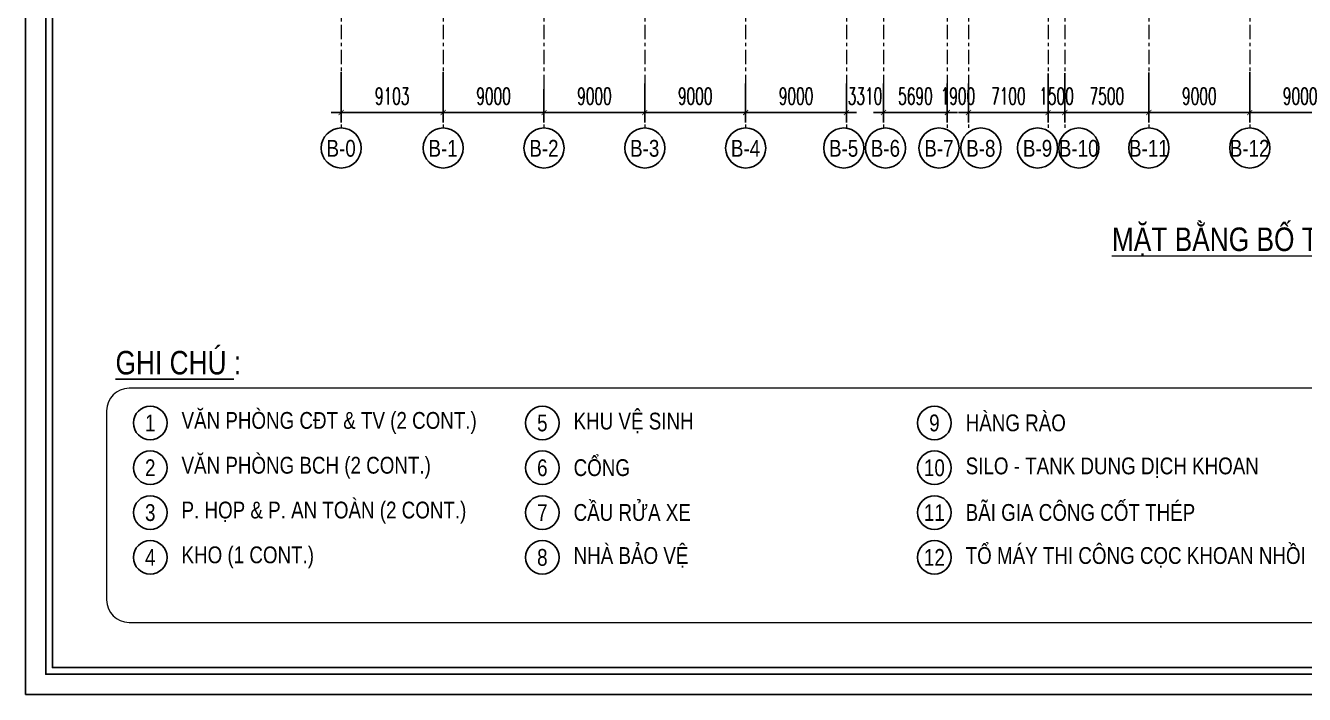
# Model space of a CAD drawing. Header units: millimetres. Extents: x -376071 to 28028791, y -269234 to 29325.
# Drawn here: x -376071 to -261909, y -148875 to -89175 of the extents above; entities that cross this region are included whole.
import ezdxf
from ezdxf.enums import TextEntityAlignment as Align

# ---------------------------------------------------------------- set-up
doc = ezdxf.new("R2010")
doc.units = ezdxf.units.MM
doc.header["$LTSCALE"] = 100
doc.set_wipeout_variables(frame=1)
doc.linetypes.add('AUR_Grid Line', pattern=[22.225, 12.7, -3.175, 3.175, -3.175])
doc.linetypes.add('CONTINOUS', pattern=[0])
doc.layers.add('01. TEXT NOI DUNG', color=7, linetype='Continuous')
doc.layers.add('01. TEXT TIEU DE', color=7, linetype='Continuous')
doc.layers.add('02. NET KHUNG', color=7, linetype='CONTINOUS', lineweight=9)
doc.styles.add('Arial 0.8', font='arial_0.ttf', dxfattribs={"width": 0.8, "height": 250})
doc.styles.add('DIM', font='vnsimli.shx', dxfattribs={"width": 0.6})
doc.dimstyles.new('1-100 (x6)', dxfattribs={"dimscale": 600, "dimtxt": 2.5, "dimasz": 0.75, "dimexe": 1.5, "dimexo": 1, "dimgap": 1.2, "dimtad": 1, "dimtoh": 1, "dimdec": 0, "dimzin": 0, "dimdsep": 46, "dimtxsty": 'DIM', "dimblk": 'ARCHTICK', "dimcen": 0.09, "dimdle": 1.5, "dimclrd": 8, "dimclre": 8, "dimclrt": 7, "dimadec": 0, "dimazin": 0, "dimtfac": 1, "dimtdec": 0, "dimtix": 1, "dimtofl": 0, "dimtmove": 0, "dimatfit": 3, "dimfxl": 6, "dimfxlon": 1, "dimtolj": 1, "dimtzin": 0, "dimarcsym": 0})

# ---------------------------------------------------------------- blocks, each defined once
blk = doc.blocks.new('_ArchTick')
at = {"color": 0, "linetype": 'ByBlock', "const_width": 0.15}
blk.add_lwpolyline([(-0.5, -0.5), (0.5, 0.5)], dxfattribs=at)
blk = doc.blocks.new('*D75')
at = {"color": 8, "lineweight": -2, "transparency": 16777216}
for p, q in [((0, -6863), (0, -11363)), ((9103, -6863), (9103, -11363)), ((-900, -10463), (10003, -10463))]:
    blk.add_line(p, q, dxfattribs=at)
at = {"layer": 'Defpoints', "color": 0, "lineweight": 0, "transparency": 16777216}
for p in [(0, -4646), (9103, -4646), (9103, -10463)]:
    blk.add_point(p, dxfattribs=at)
at = {"color": 8, "lineweight": -2, "transparency": 16777216, "xscale": 450, "yscale": 450, "zscale": 450, "rotation": 180}
blk.add_blockref('_ArchTick', (0, -10463), dxfattribs=at)
at = {"color": 8, "lineweight": -2, "transparency": 16777216, "xscale": 450, "yscale": 450, "zscale": 450}
blk.add_blockref('_ArchTick', (9103, -10463), dxfattribs=at)
at = {"color": 7, "transparency": 16777216, "insert": (4552, -8993), "char_height": 1500, "attachment_point": 5, "style": 'DIM'}
blk.add_mtext('\\A1;9103', dxfattribs=at)
blk = doc.blocks.new('*D76')
at = {"color": 8, "lineweight": -2, "transparency": 16777216}
for p, q in [((9103, -6863), (9103, -11363)), ((18103, -8378), (18103, -11363)), ((8203, -10463), (19003, -10463))]:
    blk.add_line(p, q, dxfattribs=at)
at = {"layer": 'Defpoints', "color": 0, "lineweight": 0, "transparency": 16777216}
for p in [(9103, -4646), (18103, -7778), (18103, -10463)]:
    blk.add_point(p, dxfattribs=at)
at = {"color": 8, "lineweight": -2, "transparency": 16777216, "xscale": 450, "yscale": 450, "zscale": 450, "rotation": 180}
blk.add_blockref('_ArchTick', (9103, -10463), dxfattribs=at)
at = {"color": 8, "lineweight": -2, "transparency": 16777216, "xscale": 450, "yscale": 450, "zscale": 450}
blk.add_blockref('_ArchTick', (18103, -10463), dxfattribs=at)
at = {"color": 7, "transparency": 16777216, "insert": (13603, -8993), "char_height": 1500, "attachment_point": 5, "style": 'DIM'}
blk.add_mtext('\\A1;9000', dxfattribs=at)
blk = doc.blocks.new('*D77')
at = {"color": 8, "lineweight": -2, "transparency": 16777216}
for p, q in [((27103, -7861), (27103, -11363)), ((18103, -8378), (18103, -11363)), ((17203, -10463), (28003, -10463))]:
    blk.add_line(p, q, dxfattribs=at)
at = {"layer": 'Defpoints', "color": 0, "lineweight": 0, "transparency": 16777216}
for p in [(18103, -7778), (27103, -7261), (27103, -10463)]:
    blk.add_point(p, dxfattribs=at)
at = {"color": 8, "lineweight": -2, "transparency": 16777216, "xscale": 450, "yscale": 450, "zscale": 450, "rotation": 180}
blk.add_blockref('_ArchTick', (18103, -10463), dxfattribs=at)
at = {"color": 8, "lineweight": -2, "transparency": 16777216, "xscale": 450, "yscale": 450, "zscale": 450}
blk.add_blockref('_ArchTick', (27103, -10463), dxfattribs=at)
at = {"color": 7, "transparency": 16777216, "insert": (22603, -8993), "char_height": 1500, "attachment_point": 5, "style": 'DIM'}
blk.add_mtext('\\A1;9000', dxfattribs=at)
blk = doc.blocks.new('*D78')
at = {"color": 8, "lineweight": -2, "transparency": 16777216}
for p, q in [((27103, -7861), (27103, -11363)), ((36103, -7861), (36103, -11363)), ((26203, -10463), (37003, -10463))]:
    blk.add_line(p, q, dxfattribs=at)
at = {"layer": 'Defpoints', "color": 0, "lineweight": 0, "transparency": 16777216}
for p in [(27103, -7261), (36103, -7261), (36103, -10463)]:
    blk.add_point(p, dxfattribs=at)
at = {"color": 8, "lineweight": -2, "transparency": 16777216, "xscale": 450, "yscale": 450, "zscale": 450, "rotation": 180}
blk.add_blockref('_ArchTick', (27103, -10463), dxfattribs=at)
at = {"color": 8, "lineweight": -2, "transparency": 16777216, "xscale": 450, "yscale": 450, "zscale": 450}
blk.add_blockref('_ArchTick', (36103, -10463), dxfattribs=at)
at = {"color": 7, "transparency": 16777216, "insert": (31603, -8993), "char_height": 1500, "attachment_point": 5, "style": 'DIM'}
blk.add_mtext('\\A1;9000', dxfattribs=at)
blk = doc.blocks.new('*D79')
at = {"color": 8, "lineweight": -2, "transparency": 16777216}
for p, q in [((36103, -7861), (36103, -11363)), ((45103, -7861), (45103, -11363)), ((35203, -10463), (46003, -10463))]:
    blk.add_line(p, q, dxfattribs=at)
at = {"layer": 'Defpoints', "color": 0, "lineweight": 0, "transparency": 16777216}
for p in [(36103, -7261), (45103, -7261), (45103, -10463)]:
    blk.add_point(p, dxfattribs=at)
at = {"color": 8, "lineweight": -2, "transparency": 16777216, "xscale": 450, "yscale": 450, "zscale": 450, "rotation": 180}
blk.add_blockref('_ArchTick', (36103, -10463), dxfattribs=at)
at = {"color": 8, "lineweight": -2, "transparency": 16777216, "xscale": 450, "yscale": 450, "zscale": 450}
blk.add_blockref('_ArchTick', (45103, -10463), dxfattribs=at)
at = {"color": 7, "transparency": 16777216, "insert": (40603, -8993), "char_height": 1500, "attachment_point": 5, "style": 'DIM'}
blk.add_mtext('\\A1;9000', dxfattribs=at)
blk = doc.blocks.new('*D80')
at = {"color": 8, "lineweight": -2, "transparency": 16777216}
for p, q in [((45103, -7861), (45103, -11363)), ((48413, -7861), (48413, -11363)), ((45103, -10463), (44653, -10463)), ((48413, -10463), (48863, -10463))]:
    blk.add_line(p, q, dxfattribs=at)
at = {"layer": 'Defpoints', "color": 0, "lineweight": 0, "transparency": 16777216}
for p in [(45103, -7261), (48413, -7261), (48413, -10463)]:
    blk.add_point(p, dxfattribs=at)
at = {"color": 8, "lineweight": -2, "transparency": 16777216, "xscale": 450, "yscale": 450, "zscale": 450}
blk.add_blockref('_ArchTick', (45103, -10463), dxfattribs=at)
at = {"color": 8, "lineweight": -2, "transparency": 16777216, "xscale": 450, "yscale": 450, "zscale": 450, "rotation": 180}
blk.add_blockref('_ArchTick', (48413, -10463), dxfattribs=at)
at = {"color": 7, "transparency": 16777216, "insert": (46758, -8993), "char_height": 1500, "attachment_point": 5, "style": 'DIM'}
blk.add_mtext('\\A1;3310', dxfattribs=at)
blk = doc.blocks.new('*D81')
at = {"color": 8, "lineweight": -2, "transparency": 16777216}
for p, q in [((48413, -7861), (48413, -11363)), ((54103, -7861), (54103, -11363)), ((47513, -10463), (55003, -10463))]:
    blk.add_line(p, q, dxfattribs=at)
at = {"layer": 'Defpoints', "color": 0, "lineweight": 0, "transparency": 16777216}
for p in [(48413, -7261), (54103, -7261), (54103, -10463)]:
    blk.add_point(p, dxfattribs=at)
at = {"color": 8, "lineweight": -2, "transparency": 16777216, "xscale": 450, "yscale": 450, "zscale": 450, "rotation": 180}
blk.add_blockref('_ArchTick', (48413, -10463), dxfattribs=at)
at = {"color": 8, "lineweight": -2, "transparency": 16777216, "xscale": 450, "yscale": 450, "zscale": 450}
blk.add_blockref('_ArchTick', (54103, -10463), dxfattribs=at)
at = {"color": 7, "transparency": 16777216, "insert": (51258, -8993), "char_height": 1500, "attachment_point": 5, "style": 'DIM'}
blk.add_mtext('\\A1;5690', dxfattribs=at)
blk = doc.blocks.new('*D82')
at = {"color": 8, "lineweight": -2, "transparency": 16777216}
for p, q in [((54103, -7861), (54103, -11363)), ((56003, -7861), (56003, -11363)), ((54103, -10463), (53653, -10463)), ((56003, -10463), (56453, -10463))]:
    blk.add_line(p, q, dxfattribs=at)
at = {"layer": 'Defpoints', "color": 0, "lineweight": 0, "transparency": 16777216}
for p in [(54103, -7261), (56003, -7261), (56003, -10463)]:
    blk.add_point(p, dxfattribs=at)
at = {"color": 8, "lineweight": -2, "transparency": 16777216, "xscale": 450, "yscale": 450, "zscale": 450}
blk.add_blockref('_ArchTick', (54103, -10463), dxfattribs=at)
at = {"color": 8, "lineweight": -2, "transparency": 16777216, "xscale": 450, "yscale": 450, "zscale": 450, "rotation": 180}
blk.add_blockref('_ArchTick', (56003, -10463), dxfattribs=at)
at = {"color": 7, "transparency": 16777216, "insert": (55053, -8993), "char_height": 1500, "attachment_point": 5, "style": 'DIM'}
blk.add_mtext('\\A1;1900', dxfattribs=at)
blk = doc.blocks.new('*D83')
at = {"color": 8, "lineweight": -2, "transparency": 16777216}
for p, q in [((56003, -7861), (56003, -11363)), ((63103, -6987), (63103, -11363)), ((55103, -10463), (64003, -10463))]:
    blk.add_line(p, q, dxfattribs=at)
at = {"layer": 'Defpoints', "color": 0, "lineweight": 0, "transparency": 16777216}
for p in [(63103, -6387), (56003, -7261), (63103, -10463)]:
    blk.add_point(p, dxfattribs=at)
at = {"color": 8, "lineweight": -2, "transparency": 16777216, "xscale": 450, "yscale": 450, "zscale": 450, "rotation": 180}
blk.add_blockref('_ArchTick', (56003, -10463), dxfattribs=at)
at = {"color": 8, "lineweight": -2, "transparency": 16777216, "xscale": 450, "yscale": 450, "zscale": 450}
blk.add_blockref('_ArchTick', (63103, -10463), dxfattribs=at)
at = {"color": 7, "transparency": 16777216, "insert": (59553, -8993), "char_height": 1500, "attachment_point": 5, "style": 'DIM'}
blk.add_mtext('\\A1;7100', dxfattribs=at)
blk = doc.blocks.new('*D84')
at = {"color": 8, "lineweight": -2, "transparency": 16777216}
for p, q in [((63103, -6987), (63103, -11363)), ((64604, -6950), (64604, -11363)), ((63103, -10463), (62653, -10463)), ((64604, -10463), (65054, -10463))]:
    blk.add_line(p, q, dxfattribs=at)
at = {"layer": 'Defpoints', "color": 0, "lineweight": 0, "transparency": 16777216}
for p in [(63103, -6387), (64604, -6350), (64604, -10463)]:
    blk.add_point(p, dxfattribs=at)
at = {"color": 8, "lineweight": -2, "transparency": 16777216, "xscale": 450, "yscale": 450, "zscale": 450}
blk.add_blockref('_ArchTick', (63103, -10463), dxfattribs=at)
at = {"color": 8, "lineweight": -2, "transparency": 16777216, "xscale": 450, "yscale": 450, "zscale": 450, "rotation": 180}
blk.add_blockref('_ArchTick', (64604, -10463), dxfattribs=at)
at = {"color": 7, "transparency": 16777216, "insert": (63853, -8993), "char_height": 1500, "attachment_point": 5, "style": 'DIM'}
blk.add_mtext('\\A1;1500', dxfattribs=at)
blk = doc.blocks.new('*D85')
at = {"color": 8, "lineweight": -2, "transparency": 16777216}
for p, q in [((64604, -6950), (64604, -11363)), ((72103, -6877), (72103, -11363)), ((63704, -10463), (73003, -10463))]:
    blk.add_line(p, q, dxfattribs=at)
at = {"layer": 'Defpoints', "color": 0, "lineweight": 0, "transparency": 16777216}
for p in [(64604, -6350), (72103, -6277), (72103, -10463)]:
    blk.add_point(p, dxfattribs=at)
at = {"color": 8, "lineweight": -2, "transparency": 16777216, "xscale": 450, "yscale": 450, "zscale": 450, "rotation": 180}
blk.add_blockref('_ArchTick', (64604, -10463), dxfattribs=at)
at = {"color": 8, "lineweight": -2, "transparency": 16777216, "xscale": 450, "yscale": 450, "zscale": 450}
blk.add_blockref('_ArchTick', (72103, -10463), dxfattribs=at)
at = {"color": 7, "transparency": 16777216, "insert": (68353, -8993), "char_height": 1500, "attachment_point": 5, "style": 'DIM'}
blk.add_mtext('\\A1;7500', dxfattribs=at)
blk = doc.blocks.new('*D86')
at = {"color": 8, "lineweight": -2, "transparency": 16777216}
for p, q in [((72103, -6877), (72103, -11363)), ((81103, -6863), (81103, -11363)), ((71203, -10463), (82003, -10463))]:
    blk.add_line(p, q, dxfattribs=at)
at = {"layer": 'Defpoints', "color": 0, "lineweight": 0, "transparency": 16777216}
for p in [(81103, -5545), (72103, -6277), (81103, -10463)]:
    blk.add_point(p, dxfattribs=at)
at = {"color": 8, "lineweight": -2, "transparency": 16777216, "xscale": 450, "yscale": 450, "zscale": 450, "rotation": 180}
blk.add_blockref('_ArchTick', (72103, -10463), dxfattribs=at)
at = {"color": 8, "lineweight": -2, "transparency": 16777216, "xscale": 450, "yscale": 450, "zscale": 450}
blk.add_blockref('_ArchTick', (81103, -10463), dxfattribs=at)
at = {"color": 7, "transparency": 16777216, "insert": (76603, -8993), "char_height": 1500, "attachment_point": 5, "style": 'DIM'}
blk.add_mtext('\\A1;9000', dxfattribs=at)
blk = doc.blocks.new('*D87')
at = {"color": 8, "lineweight": -2, "transparency": 16777216}
for p, q in [((81103, -6863), (81103, -11363)), ((90103, -6863), (90103, -11363)), ((80203, -10463), (91003, -10463))]:
    blk.add_line(p, q, dxfattribs=at)
at = {"layer": 'Defpoints', "color": 0, "lineweight": 0, "transparency": 16777216}
for p in [(81103, -5545), (90103, -5984), (90103, -10463)]:
    blk.add_point(p, dxfattribs=at)
at = {"color": 8, "lineweight": -2, "transparency": 16777216, "xscale": 450, "yscale": 450, "zscale": 450, "rotation": 180}
blk.add_blockref('_ArchTick', (81103, -10463), dxfattribs=at)
at = {"color": 8, "lineweight": -2, "transparency": 16777216, "xscale": 450, "yscale": 450, "zscale": 450}
blk.add_blockref('_ArchTick', (90103, -10463), dxfattribs=at)
at = {"color": 7, "transparency": 16777216, "insert": (85603, -8993), "char_height": 1500, "attachment_point": 5, "style": 'DIM'}
blk.add_mtext('\\A1;9000', dxfattribs=at)
blk = doc.blocks.new('Tagnumber')
blk.add_wipeout([(0, 25), (1.4, 25), (2.1, 24.9), (2.6, 24.9), (3.4, 24.8), (4.1, 24.7), (4.7, 24.6), (5.3, 24.4), (5.7, 24.4), (6.3, 24.2), (6.9, 24), (7.7, 23.8), (8.5, 23.5), (9, 23.3), (9.9, 22.9), (10.7, 22.6), (11.5, 22.2), (12, 21.9), (12.6, 21.6), (13.1, 21.3), (13.5, 21), (13.9, 20.8), (14.4, 20.4), (14.9, 20.1), (15.4, 19.7), (15.9, 19.3), (16.6, 18.7), (17.3, 18.1), (17.9, 17.5), (18.4, 17), (18.9, 16.3), (19.5, 15.7), (19.8, 15.3), (20.1, 14.9), (20.3, 14.6), (20.8, 13.8), (21.1, 13.3), (21.4, 12.9), (21.9, 12.1), (22.1, 11.8), (22.5, 10.9), (22.8, 10.2), (23, 9.8), (23.3, 9.1), (23.5, 8.5), (23.7, 7.9), (23.9, 7.5), (24, 6.9), (24.2, 6.1), (24.4, 5.6), (24.5, 4.9), (24.6, 4.3), (24.7, 3.6), (24.8, 2.9), (24.9, 2.2), (24.9, 1.7), (25, 1), (25, 0.4), (25, -0.4), (25, -1.1), (24.9, -2), (24.9, -2.6), (24.8, -3.4), (24.6, -4.2), (24.5, -5.1), (24.3, -6.1), (24.1, -6.8), (23.8, -7.6), (23.5, -8.4), (23.1, -9.5), (22.8, -10.2), (22.5, -10.9), (22.1, -11.7), (21.8, -12.2), (21.4, -13), (21.1, -13.5), (20.6, -14.2), (20.2, -14.7), (19.8, -15.2), (19.4, -15.8), (18.9, -16.3), (18.5, -16.8), (17.9, -17.5), (17.4, -18), (16.8, -18.6), (16.3, -19), (15.5, -19.7), (14.9, -20.1), (14.3, -20.5), (13.6, -21), (13, -21.3), (12.1, -21.9), (11.6, -22.2), (11, -22.5), (10.5, -22.7), (10, -22.9), (9, -23.3), (8.3, -23.6), (7.6, -23.8), (7, -24), (6.4, -24.2), (5.3, -24.4), (4.3, -24.6), (3.3, -24.8), (2.6, -24.9), (1.8, -24.9), (1, -25), (0.3, -25), (-0.7, -25), (-1.6, -24.9), (-2.5, -24.9), (-3.6, -24.7), (-4.6, -24.6), (-5.6, -24.4), (-6.4, -24.2), (-7.5, -23.8), (-8.3, -23.6), (-9.1, -23.3), (-9.9, -23), (-10.5, -22.7), (-11.2, -22.4), (-11.9, -22), (-12.6, -21.6), (-13.4, -21.1), (-14, -20.7), (-14.7, -20.2), (-15.3, -19.8), (-15.8, -19.4), (-16.5, -18.8), (-17, -18.3), (-17.6, -17.8), (-18, -17.3), (-18.4, -16.9), (-19, -16.2), (-19.6, -15.5), (-20.2, -14.7), (-20.7, -13.9), (-21.2, -13.2), (-21.7, -12.3), (-22.1, -11.7), (-22.5, -10.8), (-22.8, -10.3), (-23.1, -9.5), (-23.5, -8.6), (-23.8, -7.6), (-24, -6.9), (-24.4, -5.6), (-24.5, -4.8), (-24.6, -4.3), (-24.8, -3.3), (-24.8, -2.8), (-24.9, -2.2), (-24.9, -1.7), (-25, -1.1), (-25, 0), (-25, 0.8), (-25, 1.5), (-24.9, 2.3), (-24.8, 3.1), (-24.7, 3.9), (-24.5, 4.7), (-24.3, 5.8), (-24.1, 6.8), (-23.7, 7.9), (-23.4, 8.7), (-23.1, 9.6), (-22.8, 10.2), (-22.5, 10.9), (-22.3, 11.3), (-21.9, 12), (-21.7, 12.5), (-21.2, 13.2), (-20.7, 14.1), (-20.2, 14.7), (-19.7, 15.4), (-19.1, 16.2), (-18.7, 16.6), (-18.2, 17.2), (-17.9, 17.5), (-17.5, 17.9), (-17.1, 18.2), (-16.7, 18.6), (-15.7, 19.4), (-15.1, 20), (-14.5, 20.4), (-13.9, 20.8), (-13.3, 21.2), (-12.5, 21.7), (-11.6, 22.1), (-10.7, 22.6), (-9.8, 23), (-8.7, 23.4), (-7.6, 23.8), (-6.1, 24.2), (-4.8, 24.5), (-3.9, 24.7), (-2.9, 24.8), (-1.3, 25), (-0.6, 25)])
blk.add_circle((0, 0), 25)
blk = doc.blocks.new('Tag number')
blk.add_blockref('Tagnumber', (0, 0))
at = {"style": 'Arial 0.8', "width": 0.8}
blk.add_attdef('TAGNUMBER', text='', height=25, dxfattribs=at).set_placement((0, 0), align=Align.MIDDLE_CENTER)
blk = doc.blocks.new('Khung A3 COR3')
at = {"ltscale": 2000}
for points in [[(420, 0), (420, 297), (0, 297), (0, 0)], [(417, 3), (417, 294), (3, 294), (3, 3)], [(365, 4), (365, 293), (4, 293), (4, 4)]]:
    blk.add_lwpolyline(points, close=True, dxfattribs=at)
at = {"style": 'Arial 0.8', "width": 0.8}
blk.add_attdef('TENBANVE_001', (387.9, 33.5), '', height=2.5, dxfattribs=at)
blk.add_attdef('SOHIEU', text='', height=2.5, dxfattribs=at).set_placement((391, 7.25), align=Align.MIDDLE_CENTER)
blk = doc.blocks.new('GRID')
at = {"color": 8, "linetype": 'AUR_Grid Line', "lineweight": 0}
for p, q in [((0, 101816.4), (0, -11839.9)), ((9103.2, 101816.4), (9103.2, -11839.9)), ((18103.3, 101816.4), (18103.3, -11839.9)), ((27103.3, 101816.4), (27103.3, -11839.9)), ((36103.3, 101816.4), (36103.3, -11839.9)), ((45103.3, 101816.4), (45103.3, -11839.9)), ((48413.3, 101816.4), (48413.3, -11839.9)), ((54103.3, 101816.4), (54103.3, -11839.9)), ((56003.3, 101816.4), (56003.3, -11839.9)), ((63103.3, 101816.4), (63103.3, -11839.9)), ((64603.6, 101816.4), (64603.6, -11839.9)), ((72103.3, 101816.4), (72103.3, -11839.9)), ((81103.3, 101816.4), (81103.3, -11839.9))]:
    blk.add_line(p, q, dxfattribs=at)
at = {"color": 7}
for centre in [(0, -13628.3), (9103.2, -13628.3), (18103.3, -13628.3), (27103.3, -13628.3), (36103.3, -13628.3), (44859.1, -13628.3), (48587.7, -13628.3), (53364.4, -13628.3), (57105, -13628.3), (62168.8, -13628.3), (65841.5, -13628.3), (72103.3, -13628.3), (81103.3, -13628.3)]:
    blk.add_circle(centre, 1788.4, dxfattribs=at)
at = {"layer": '01. TEXT NOI DUNG', "color": 7, "char_height": 1500, "attachment_point": 2, "line_spacing_factor": 0.968573, "style": 'Arial 0.8'}
for s, insert, width in [('B-0', (-6.1, -12904.7), 3132), ('B-1', (9097, -12904.7), 3132), ('B-2', (18097.2, -12904.7), 3132), ('B-3', (27097.2, -12904.7), 3132), ('B-4', (36097.2, -12904.7), 3132), ('B-5', (44853, -12904.7), 3132), ('B-6', (48581.6, -12904.7), 3132), ('B-7', (53358.3, -12904.7), 3132), ('B-8', (57098.8, -12904.7), 3132), ('B-9', (62162.7, -12904.7), 3132), ('B-10', (65835.3, -12904.7), 4248), ('B-11', (72097.2, -12904.7), 4248), ('B-12', (81097.2, -12904.7), 4248)]:
    blk.add_mtext(s, dxfattribs=dict(at, insert=insert, width=width))
dim = blk.add_linear_dim(base=(9103.2, -10462.7), p1=(0, -4645.6), p2=(9103.2, -4645.6), dimstyle='1-100 (x6)')
dim.commit()
dim.dimension.update_dxf_attribs({"geometry": '*D75', "text_midpoint": (4551.6, -8992.7)})
for base, p1, p2, picture, middle in [((18103.3, -10462.7), (9103.2, -4645.6), (18103.3, -7778.5), '*D76', (13603.2, -8992.7)), ((81103.3, -10462.7), (72103.3, -6277.3), (81103.3, -5544.8), '*D86', (76603.3, -8992.7)), ((90103.3, -10462.7), (81103.3, -5544.8), (90103.3, -5984), '*D87', (85603.3, -8992.7)), ((63103.3, -10462.7), (56003.3, -7260.8), (63103.3, -6387.1), '*D83', (59553.3, -8992.7)), ((64603.6, -10462.7), (63103.3, -6387.1), (64603.6, -6350.5), '*D84', (63853.5, -8992.7)), ((72103.3, -10462.7), (64603.6, -6350.5), (72103.3, -6277.3), '*D85', (68353.5, -8992.7)), ((27103.3, -10462.7), (18103.3, -7778.5), (27103.3, -7260.8), '*D77', (22603.3, -8992.7)), ((36103.3, -10462.7), (27103.3, -7260.8), (36103.3, -7260.8), '*D78', (31603.3, -8992.7)), ((45103.3, -10462.7), (36103.3, -7260.8), (45103.3, -7260.8), '*D79', (40603.3, -8992.7)), ((48413.3, -10462.7), (45103.3, -7260.8), (48413.3, -7260.8), '*D80', (46758.3, -8992.7)), ((54103.3, -10462.7), (48413.3, -7260.8), (54103.3, -7260.8), '*D81', (51258.3, -8992.7)), ((56003.3, -10462.7), (54103.3, -7260.8), (56003.3, -7260.8), '*D82', (55053.3, -8992.7))]:
    dim = blk.add_linear_dim(base=base, p1=p1, p2=p2, dimstyle='1-100 (x6)', override={"dimtmove": 1})
    dim.commit()
    dim.dimension.update_dxf_attribs({"geometry": picture, "text_midpoint": middle})

msp = doc.modelspace()

# ---------------------------------------------------------------- block references
msp.add_blockref('GRID', (-347895, -86475))

# ---------------------------------------------------------------- texts
at = {"layer": '01. TEXT NOI DUNG', "char_height": 1500, "attachment_point": 4, "style": 'Arial 0.8'}
for s, width, insert in [('VĂN PHÒNG CĐT & TV (2 CONT.)', 28110.461, (-362148.2, -124643.8, 26.2)), ('KHU VỆ SINH', 28110.461, (-327148, -124643.8, 26.2)), ('HÀNG RÀO', 28110.461, (-292148, -124643.9, 95.7)), ('VĂN PHÒNG BCH (2 CONT.)', 28110.461, (-362148.2, -128643.8, -43.2)), ('CỔNG', 28110.461, (-327148.2, -128643.8, 26.2)), ('SILO - TANK DUNG DỊCH KHOAN', 28110.461, (-292148, -128643.8, 95.7)), ('P. HỌP & P. AN TOÀN (2 CONT.)', 28110.461, (-362148.2, -132643.8, 26.2)), ('CẦU RỬA XE', 28110.461, (-327148.2, -132643.8, -43.2)), ('\\A1;BÃI GIA CÔNG CỐT THÉP', 28110.461, (-292148.3, -132643.7, 26.2)), ('KHO (1 CONT.)', 28110.461, (-362148.2, -136643.8, 26.2)), ('NHÀ BẢO VỆ', 28110.461, (-327148.2, -136643.8, 26.2)), ('\\A1;TỔ MÁY THI CÔNG CỌC KHOAN NHỒI', 30292.836, (-292148.4, -136643.7, 26.2))]:
    msp.add_mtext_dynamic_manual_height_columns(s, width=width, gutter_width=125, heights=[0], dxfattribs=dict(at, insert=insert))
at = {"layer": '01. TEXT TIEU DE', "lineweight": 0, "insert": (-259226.3, -107198.4), "char_height": 2100, "width": 41393.836, "attachment_point": 2, "style": 'Arial 0.8'}
msp.add_mtext('{\\LMẶT BẰNG BỐ TRÍ CÔNG TRƯỜNG}', dxfattribs=at)
at = {"layer": '01. TEXT TIEU DE', "insert": (-368039.7, -119277.8), "char_height": 2100, "width": 28132992.012, "attachment_point": 4, "style": 'Arial 0.8', "bg_fill": 2}
msp.add_mtext('\\A1;{\\LGHI CHÚ }:', dxfattribs=at)

# ---------------------------------------------------------------- next in the draw order: linework, layer by layer
at = {"layer": '02. NET KHUNG', "color": 7}
msp.add_lwpolyline([(-228379.2, -121547.8), (-366837.3, -121547.8, 0.41421356), (-368837.3, -123547.8), (-368837.3, -140444.2, 0.41421356), (-366837.3, -142444.2), (-228379.2, -142444.2, 0.41421356), (-226379.2, -140444.2), (-226379.2, -123547.8, 0.41421356)], format="xyb", close=True, dxfattribs=at)

# ---------------------------------------------------------------- next in the draw order: block references
at = {"xscale": 600, "yscale": 600, "zscale": 600}
msp.add_blockref('Khung A3 COR3', (-376070.6, -148875.2, -3.5), dxfattribs=at)

# ---------------------------------------------------------------- next in the draw order: block references
at = {"xscale": 60, "yscale": 60, "zscale": 60}
for p, values in [((-364940.8, -124643.7, -43.2), {'TAGNUMBER': '1'}), ((-329940.7, -124643.8, -43.2), {'TAGNUMBER': '5'}), ((-294940.6, -124643.8, 26.2), {'TAGNUMBER': '9'}), ((-364940.8, -128643.7, -43.2), {'TAGNUMBER': '2'}), ((-329940.8, -128643.7, -43.2), {'TAGNUMBER': '6'}), ((-294940.7, -128643.8, 26.2), {'TAGNUMBER': '10'}), ((-364940.8, -132643.7, -43.2), {'TAGNUMBER': '3'}), ((-329940.8, -132643.7, -43.2), {'TAGNUMBER': '7'}), ((-294940.9, -132643.7, -43.2), {'TAGNUMBER': '11'}), ((-364940.8, -136643.7, -43.2), {'TAGNUMBER': '4'}), ((-329940.8, -136643.7, -43.2), {'TAGNUMBER': '8'}), ((-294941, -136643.6, -43.2), {'TAGNUMBER': '12'})]:
    msp.add_blockref('Tag number', p, dxfattribs=at).add_auto_attribs(values)

doc.saveas('drawing.dxf')
